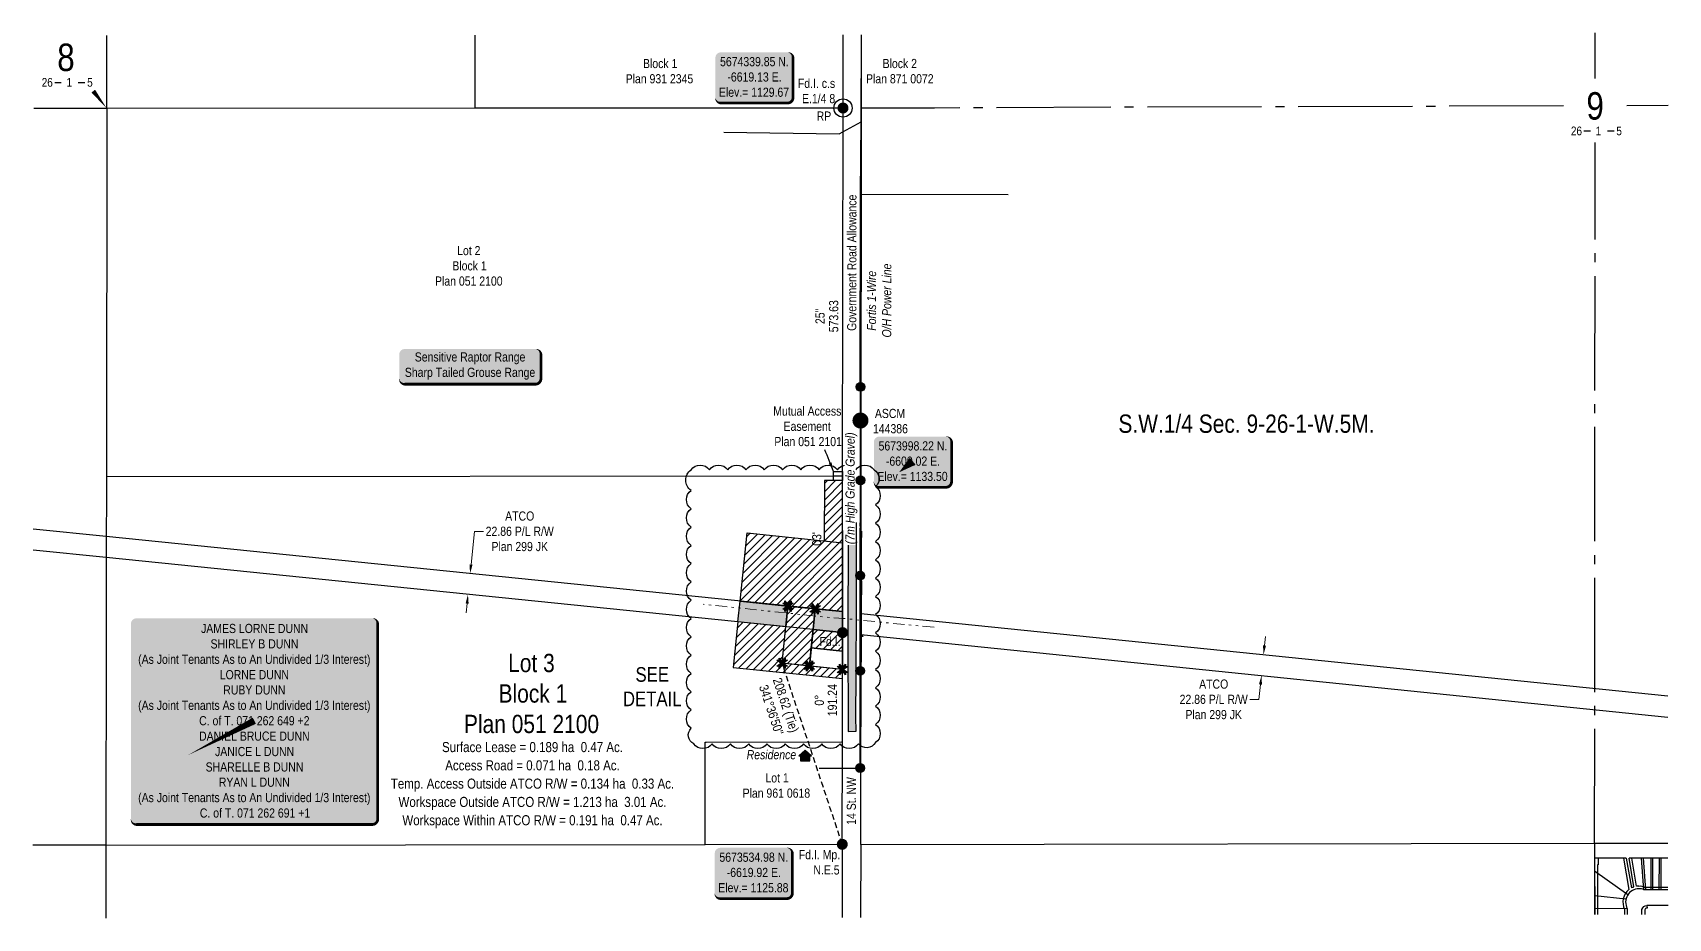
# Model space of a CAD drawing. Extents: x -11065 to -3171, y 5673278 to 5678514.
# Drawn here: x -7505 to -5717, y 5673454 to 5674422 of the extents above; entities that cross this region are included whole.
import ezdxf
from ezdxf.enums import TextEntityAlignment as Align

# ---------------------------------------------------------------- set-up
doc = ezdxf.new("R2010")
doc.units = 0
doc.header["$LTSCALE"] = 5
doc.header["$PDMODE"] = 3
doc.header["$PDSIZE"] = 5
for name, pattern in [('CENTERLINEX33', [6.5, 2.5, -1, 0.5, -1, 0.5, -1]), ('foc-QUARTERLINE', [33, 25, -3, 2, -3]), ('foc-TIELINE', [1.875, 1.25, -0.625])]:
    doc.linetypes.add(name, pattern=pattern)
doc.layers.get('Defpoints').update_dxf_attribs({"color": 9})
for name, color, linetype in [('10', 1, 'Continuous'), ('35', 37, 'Continuous'), ('9', 3, 'Continuous'), ('AS-FENCE-DASH', 48, 'foc-FENCE-DASH'), ('AS-OWNER', 7, 'Continuous'), ('AS-POWER-EXISTING-PP', 72, 'Continuous'), ('AS-POWER-OH-ATCO PIPELINES', 241, 'foc-OHPOWER'), ('AS-RESIDENCE', 14, 'Continuous'), ('AS-ROADS', 254, 'Continuous'), ('AS-WILDLIFE-BLOCK', 131, 'Continuous'), ('C-RW', 13, 'Continuous'), ('C-SYMBOL', 7, 'Continuous'), ('DETAIL-T', 7, 'Continuous'), ('EXISTING PIPE IP-T', 182, 'Continuous'), ('L-AREAREQUIRED', 7, 'Continuous'), ('L-AREAWORK', 5, 'Continuous'), ('L-BD', 7, 'Continuous'), ('L-MON', 1, 'Continuous'), ('L-QSEC', 8, 'foc-QUARTERLINE'), ('L-ROAD-T', 7, 'Continuous'), ('L-SEC', 7, 'Continuous'), ('L-SECLBL', 7, 'Continuous'), ('L-TIE', 7, 'foc-TIELINE'), ('L-TITLEDB', 4, 'Continuous'), ('L-TITLEDB-T', 4, 'Continuous'), ('P-PROPOSED', 10, 'Continuous'), ('P-PROPOSED-H', 21, 'Continuous'), ('P-TEMP WITHIN RW-H', 254, 'Continuous'), ('P-TEMP WITHIN-BLACK', 5, 'Continuous'), ('P-TEMP-ATCO PIPELINES', 104, 'Continuous'), ('P-TEMP-ATCO PIPELINES-H', 71, 'Continuous'), ('PROPOSED-SCOPE', 240, 'Continuous')]:
    doc.layers.add(name, color=color, linetype=linetype)
for name, color, linetype, lineweight in [('3D-CONTOURS', 7, 'Continuous', 0), ('AS-GENERAL', 48, 'Continuous', 18), ('C-RW-T', 13, 'Continuous', 9), ('EXISTING PIPE (EXIST OR HP)', 240, 'CENTERLINEX33', 20), ('T-TEXT', 48, 'Continuous', 18)]:
    doc.layers.add(name, color=color, linetype=linetype, lineweight=lineweight)
doc.styles.add('100L', font='ARIALN.TTF', dxfattribs={"height": 11})
doc.styles.add('175L', font='ARIALN.TTF', dxfattribs={"height": 20})
doc.styles.add('80', font='ARIALN.TTF', dxfattribs={"height": 10})
doc.styles.add('80CG', font='ARIALN.TTF', dxfattribs={"height": 10})
doc.styles.add('80L', font='ARIALN.TTF', dxfattribs={"height": 10})
doc.styles.add('foc-LtypeFont', font='ARIALN.TTF', dxfattribs={"height": 7.35})
doc.styles.add('SIMPLEX', font='ARIALN.TTF')
doc.linetypes.add('foc-FENCE-DASH', pattern='A,0.5,-0.5,1,-0.5,1,-0.5,1,-0.5,1,-0.5,["X",foc-LtypeFont,S=0.2,R=0,X=-0.625,Y=-0.75],-0.5', length=7.5)
doc.linetypes.add('foc-OHPOWER', pattern='A,10,-1,["O/P",foc-LtypeFont,S=0.2,R=0,X=-0.5,Y=-0.75],-3.25', length=14.25)
doc.dimstyles.new('Compass 5 000', dxfattribs={"dimscale": 5, "dimtxt": 9, "dimasz": 2, "dimexe": 0.2, "dimexo": 0.0625, "dimgap": 0.5, "dimtad": 0, "dimtih": 1, "dimtoh": 1, "dimzin": 0, "dimdsep": 46, "dimtxsty": '80CG', "dimcen": 0.1, "dimse1": 1, "dimse2": 1, "dimclrd": 256, "dimclrt": 256, "dimaunit": 1, "dimadec": 4, "dimazin": 0, "dimtfac": 0.06, "dimtofl": 0, "dimtmove": 0, "dimatfit": 1, "dimfxl": 0.2, "dimtolj": 1, "dimtzin": 0, "dimlwd": -1, "dimarcsym": 0})
pattern_1 = [(45, (-1.8156, 1556.6015), (-4.488896226, 4.488896226), [])]

# ---------------------------------------------------------------- blocks, each defined once
blk = doc.blocks.new('fdia')
at = {"color": 255, "const_width": 1}
blk.add_lwpolyline([(-0.5, 0, 1), (0.5, 0, 1)], format="xyb", close=True, dxfattribs=at)
blk = doc.blocks.new('Fdiaa')
blk.add_blockref('fdia', (0, 0))
blk = doc.blocks.new('fdib')
at = {"color": 1, "const_width": 1.6}
blk.add_lwpolyline([(-0.4, 0, 1), (0.4, 0, 1)], format="xyb", close=True, dxfattribs=at)
at = {"color": 1}
blk.add_circle((0, 0), 0.8, dxfattribs=at)
blk = doc.blocks.new('Fdibb')
blk.add_blockref('fdib', (0, 0))
blk = doc.blocks.new('fdicc')
for name in ['Fdibb', 'Fdiaa']:
    blk.add_blockref(name, (0, 0))
blk = doc.blocks.new('FDI')
blk.add_blockref('fdicc', (0, 0))
blk = doc.blocks.new('ascmfa')
at = {"color": 255, "linetype": 'Continuous', "const_width": 1.75}
blk.add_lwpolyline([(-0.875, 0, 1), (0.875, 0, 1)], format="xyb", close=True, dxfattribs=at)
blk = doc.blocks.new('Ascmfaa')
blk.add_blockref('ascmfa', (0, 0))
blk = doc.blocks.new('ascmfb')
at = {"color": 1, "linetype": 'Continuous'}
blk.add_circle((0, 0), 1.5, dxfattribs=at)
blk.add_solid([(0, 1.49), (-1.3, -0.76), (1.3, -0.76)], dxfattribs=at)
blk = doc.blocks.new('Ascmfbb')
at = {"linetype": 'Continuous'}
blk.add_blockref('ascmfb', (0, 0), dxfattribs=at)
blk = doc.blocks.new('ascmfcc')
at = {"linetype": 'Continuous'}
for name in ['Ascmfaa', 'Ascmfbb']:
    blk.add_blockref(name, (0, 0), dxfattribs=at)
blk = doc.blocks.new('ASCM')
at = {"linetype": 'Continuous'}
blk.add_blockref('ascmfcc', (0, 0), dxfattribs=at)
blk = doc.blocks.new('POWERPOLE')
h = blk.add_hatch(color=255)
edge = h.paths.add_edge_path()
edge.add_arc((0, 0), 0.96, 0, 360)
at = {"linetype": 'Continuous'}
for p, q in [((0.68, -0.68), (-0.68, 0.68)), ((-0.68, -0.68), (0.68, 0.68))]:
    blk.add_line(p, q, dxfattribs=at)
blk.add_circle((0, 0), 0.96, dxfattribs=at)
blk = doc.blocks.new('*D423')
at = {"layer": 'C-RW-T', "transparency": 16777216}
for p, q in [((-7025.8, 5673840.8), (-7022.1, 5673877.1)), ((-7022.1, 5673877.1), (-7012.1, 5673877.1)), ((-7030.2, 5673798.1), (-7031.2, 5673788.2))]:
    blk.add_line(p, q, dxfattribs=at)
for points in [[(-7027.5, 5673840.9), (-7024.2, 5673840.6), (-7026.9, 5673830.8)], [(-7031.8, 5673798.3), (-7028.5, 5673798), (-7029.2, 5673808.1)]]:
    blk.add_solid(points, dxfattribs=at)
at = {"layer": 'Defpoints', "color": 0, "transparency": 16777216}
for p in [(-7102.7, 5673838.6), (-7105, 5673815.8), (-7029.2, 5673808.1)]:
    blk.add_point(p, dxfattribs=at)
at = {"layer": 'C-RW-T', "transparency": 16777216, "insert": (-6972.6, 5673877.1), "char_height": 10, "attachment_point": 5, "style": '80CG'}
blk.add_mtext('\\A1;ATCO\\P22.86 P/L R/W\\PPlan 299 JK', dxfattribs=at)
blk = doc.blocks.new('L-SECLBL')
at = {"layer": '9', "color": 7}
for p, q in [((-5.1, -27.8), (-12.3, -27.8)), ((20.7, -27.8), (13.5, -27.8))]:
    blk.add_line(p, q, dxfattribs=at)
at = {"layer": '10', "color": 2, "style": 'SIMPLEX'}
blk.add_attdef('SEC', text='', height=30, dxfattribs=at).set_placement((0, 0), align=Align.MIDDLE)
at = {"layer": '10', "color": 5, "style": '80L'}
blk.add_attdef('TWP', text='', height=9.5, dxfattribs=at).set_placement((-14.4, -27.4), align=Align.MIDDLE_RIGHT)
blk.add_attdef('RGE', text='', height=9.5, dxfattribs=at).set_placement((3.6, -27.4), align=Align.MIDDLE_CENTER)
blk.add_attdef('MER', text='', height=9.5, dxfattribs=at).set_placement((23.2, -27.4), align=Align.MIDDLE_LEFT)
blk = doc.blocks.new('*D424')
at = {"layer": 'C-RW-T', "transparency": 16777216}
for p, q in [((-6158.3, 5673752.2), (-6157.3, 5673762.2)), ((-6162.6, 5673709.6), (-6164.3, 5673693.4)), ((-6164.3, 5673693.4), (-6174.3, 5673693.4))]:
    blk.add_line(p, q, dxfattribs=at)
for points in [[(-6159.9, 5673752.4), (-6156.6, 5673752.1), (-6159.3, 5673742.3)], [(-6164.3, 5673709.8), (-6161, 5673709.4), (-6161.6, 5673719.6)]]:
    blk.add_solid(points, dxfattribs=at)
at = {"layer": 'Defpoints', "color": 0, "transparency": 16777216}
for p in [(-6084.9, 5673734.7), (-6161.6, 5673719.6), (-6087.2, 5673712)]:
    blk.add_point(p, dxfattribs=at)
at = {"layer": 'C-RW-T', "transparency": 16777216, "insert": (-6213.8, 5673693.4), "char_height": 10, "attachment_point": 5, "style": '80CG'}
blk.add_mtext('\\A1;ATCO\\P22.86 P/L R/W\\PPlan 299 JK', dxfattribs=at)
blk = doc.blocks.new('res_occ')
for points in [[(0.1, 0.89), (-1.26, -0.37), (1.46, -0.37)], [(-0.9, -1.43), (1.1, -1.43), (1.1, -0.37), (-0.9, -0.37)]]:
    blk.add_hatch(color=14).paths.add_polyline_path(points)
at = {"color": 14}
for points in [[(0.1, 0.89), (-1.26, -0.37), (1.46, -0.37)], [(-0.9, -1.43), (1.1, -1.43), (1.1, -0.37), (-0.9, -0.37)]]:
    blk.add_lwpolyline(points, close=True, dxfattribs=at)
blk = doc.blocks.new('*U437')
h = blk.add_hatch(color=254)
edge = h.paths.add_edge_path()
edge.add_line((-36.5, -28.5), (36.5, -28.5))
edge.add_arc((36.5, -22.5), 6, 270, 360)
edge.add_line((42.5, -22.5), (42.5, 21))
edge.add_arc((36.5, 21), 6, 0, 90)
edge.add_line((36.5, 27), (-36.5, 27))
edge.add_arc((-36.5, 21), 6, 90, 180)
edge.add_line((-42.5, 21), (-42.5, -22.5))
edge.add_arc((-36.5, -22.5), 6, 180, 270)
at = {"color": 1, "flags": 128}
blk.add_lwpolyline([(-36.5, -28.5, 3, 3, 0), (36.5, -28.5, 3, 3, 0.414214), (42.5, -22.5, 3, 3, 0), (42.5, 21, 3, 0, 0.414214), (36.5, 27, 0, 0, 0), (-36.5, 27, 0, 0, 0.414214), (-42.5, 21, 0, 0, 0), (-42.5, -22.5, 0, 3, 0.414214)], format="xyseb", close=True, dxfattribs=at)
blk.add_lwpolyline([(-23.2, -20.6, 0, 10, 0), (0, 0, 5, 5, 0)], format="xyseb", dxfattribs=at)
at = {"color": 1, "style": '80'}
blk.add_attdef('ENTER_TEXT_001', (-36, -5), '', height=10, dxfattribs=at)
blk = doc.blocks.new('*U438')
at = {"layer": '35', "color": 3}
blk.add_circle((0, 0), 10, dxfattribs=at)
at = {"layer": '35', "color": 3, "style": '80'}
blk.add_attdef('RP_001', (-28.8, -13.8), '', height=10, dxfattribs=at)
blk = doc.blocks.new('*U456')
h = blk.add_hatch(color=255)
edge = h.paths.add_edge_path()
edge.add_line((-71.5, -20), (71.5, -20))
edge.add_arc((71.5, -14), 6, 270, 360)
edge.add_line((77.5, -14), (77.5, 12.5))
edge.add_arc((71.5, 12.5), 6, 0, 90)
edge.add_line((71.5, 18.5), (-71.5, 18.5))
edge.add_arc((-71.5, 12.5), 6, 90, 180)
edge.add_line((-77.5, 12.5), (-77.5, -14))
edge.add_arc((-71.5, -14), 6, 180, 270)
at = {"color": 131, "flags": 128}
blk.add_lwpolyline([(-71.5, -20, 3, 3, 0), (71.5, -20, 3, 3, 0.414214), (77.5, -14, 3, 3, 0), (77.5, 12.5, 3, 0, 0.414214), (71.5, 18.5, 0, 0, 0), (-71.5, 18.5, 0, 0, 0.414214), (-77.5, 12.5, 0, 0, 0), (-77.5, -14, 0, 3, 0.414214)], format="xyseb", close=True, dxfattribs=at)
at = {"color": 131, "style": '80'}
blk.add_attdef('ENTER_TEXT_001', (-36, -5), '', height=10, dxfattribs=at)
blk = doc.blocks.new('*U459')
h = blk.add_hatch(color=59)
edge = h.paths.add_edge_path()
edge.add_line((-129, -113.5), (129, -113.5))
edge.add_arc((129, -107.5), 6, 270, 360)
edge.add_line((135, -107.5), (135, 106))
edge.add_arc((129, 106), 6, 0, 90)
edge.add_line((129, 112), (-129, 112))
edge.add_arc((-129, 106), 6, 90, 180)
edge.add_line((-135, 106), (-135, -107.5))
edge.add_arc((-129, -107.5), 6, 180, 270)
at = {"color": 1, "flags": 128}
blk.add_lwpolyline([(-129, -113.5, 3, 3, 0), (129, -113.5, 3, 3, 0.414214), (135, -107.5, 3, 3, 0), (135, 106, 3, 0, 0.414214), (129, 112, 0, 0, 0), (-129, 112, 0, 0, 0.414214), (-135, 106, 0, 0, 0), (-135, -107.5, 0, 3, 0.414214)], format="xyseb", close=True, dxfattribs=at)
blk.add_lwpolyline([(-72.5, -37.6, 0, 7.5, 0), (0, 0, 0, 0, 0)], format="xyseb", dxfattribs=at)
at = {"color": 1, "style": '80'}
blk.add_attdef('ENTER_TEXT_001', (-36, -5), '', height=10, dxfattribs=at)
blk = doc.blocks.new('*U460')
h = blk.add_hatch(color=254)
edge = h.paths.add_edge_path()
edge.add_line((-36.5, -28.5), (36.5, -28.5))
edge.add_arc((36.5, -22.5), 6, 270, 360)
edge.add_line((42.5, -22.5), (42.5, 21))
edge.add_arc((36.5, 21), 6, 0, 90)
edge.add_line((36.5, 27), (-36.5, 27))
edge.add_arc((-36.5, 21), 6, 90, 180)
edge.add_line((-42.5, 21), (-42.5, -22.5))
edge.add_arc((-36.5, -22.5), 6, 180, 270)
at = {"color": 1, "flags": 128}
blk.add_lwpolyline([(-36.5, -28.5, 3, 3, 0), (36.5, -28.5, 3, 3, 0.414214), (42.5, -22.5, 3, 3, 0), (42.5, 21, 3, 0, 0.414214), (36.5, 27, 0, 0, 0), (-36.5, 27, 0, 0, 0.414214), (-42.5, 21, 0, 0, 0), (-42.5, -22.5, 0, 3, 0.414214)], format="xyseb", close=True, dxfattribs=at)
blk.add_lwpolyline([(-14.8, -12.1, 0, 10, 0), (0, 0, 5, 5, 0)], format="xyseb", dxfattribs=at)
at = {"color": 1, "style": '80'}
blk.add_attdef('ENTER_TEXT_001', (-36, -5), '', height=10, dxfattribs=at)
blk = doc.blocks.new('TEMP')
h = blk.add_hatch(color=255)
h.dxf.hatch_style = 1
h.paths.add_polyline_path([(0, 0.25), (-0.67, 1.15), (-0.67, 0.67), (-1.15, 0.67), (-0.25, 0), (-1.15, -0.67), (-0.67, -0.67), (-0.67, -1.15), (0, -0.25), (0.67, -1.15), (0.67, -0.67), (1.15, -0.67), (0.25, 0), (1.15, 0.67), (0.67, 0.67), (0.67, 1.15)])
h.paths.add_polyline_path([(0.57, 0.85), (0.57, 0.57), (0.85, 0.57), (0.08, 0), (0.85, -0.57), (0.57, -0.57), (0.57, -0.85), (0, -0.08), (-0.57, -0.85), (-0.57, -0.57), (-0.85, -0.57), (-0.08, 0), (-0.85, 0.57), (-0.57, 0.57), (-0.57, 0.85), (0, 0.08)], flags=16)
h = blk.add_hatch(color=1)
h.dxf.hatch_style = 1
h.paths.add_polyline_path([(0, 0.08), (-0.57, 0.85), (-0.57, 0.57), (-0.85, 0.57), (-0.08, 0), (-0.85, -0.57), (-0.57, -0.57), (-0.57, -0.85), (0, -0.08), (0.57, -0.85), (0.57, -0.57), (0.85, -0.57), (0.08, 0), (0.85, 0.57), (0.57, 0.57), (0.57, 0.85)])
at = {"color": 1}
for p, q in [((-0.08, 0), (0.08, 0)), ((0, 0.08), (0, -0.08))]:
    blk.add_line(p, q, dxfattribs=at)
at = {"color": 255, "flags": 128}
blk.add_lwpolyline([(-0.25, 0), (-1.15, 0.67), (-0.67, 0.67), (-0.67, 1.15), (0, 0.25), (0.67, 1.15), (0.67, 0.67), (1.15, 0.67), (0.25, 0), (1.15, -0.67), (0.67, -0.67), (0.67, -1.15), (0, -0.25), (-0.67, -1.15), (-0.67, -0.67), (-1.15, -0.67)], close=True, dxfattribs=at)
at = {"color": 1, "flags": 128}
blk.add_lwpolyline([(-0.08, 0), (-0.85, 0.57), (-0.57, 0.57), (-0.57, 0.85), (0, 0.08), (0.57, 0.85), (0.57, 0.57), (0.85, 0.57), (0.08, 0), (0.85, -0.57), (0.57, -0.57), (0.57, -0.85), (0, -0.08), (-0.57, -0.85), (-0.57, -0.57), (-0.85, -0.57)], close=True, dxfattribs=at)

msp = doc.modelspace()

# ---------------------------------------------------------------- hatches: boundary and pattern name
at = {"layer": 'AS-ROADS'}
h = msp.add_hatch(color=256, dxfattribs=at)
h.dxf.hatch_style = 1
h.paths.add_polyline_path([(-6612.916, 5673885.479), (-6613.392, 5673870.46), (-6613.516, 5673855.457), (-6613.437, 5673840.423), (-6613.499, 5673825.263), (-6613.664, 5673810.172), (-6613.694, 5673794.841), (-6613.726, 5673779.714), (-6613.707, 5673764.526), (-6613.677, 5673749.525), (-6613.691, 5673734.27), (-6613.749, 5673719.13), (-6613.615, 5673703.949), (-6613.385, 5673688.78), (-6613.553, 5673673.611), (-6613.583, 5673658.358), (-6604.687, 5673658.553), (-6605.011, 5673673.89), (-6605.025, 5673689.222), (-6604.714, 5673704.338), (-6604.616, 5673719.338), (-6604.64, 5673734.401), (-6604.6, 5673749.483), (-6604.443, 5673764.575), (-6604.314, 5673779.751), (-6604.333, 5673794.898), (-6604.325, 5673810.145), (-6604.317, 5673825.498), (-6604.393, 5673840.554), (-6604.378, 5673855.875), (-6604.359, 5673871.096), (-6604.224, 5673886.325)])
at = {"layer": 'P-PROPOSED-H', "true_color": 0xff4f14}
h = msp.add_hatch(dxfattribs=at)
h.set_pattern_fill('ANSI31', color=20, scale=1.999451)
h.set_pattern_definition([(45, (-6.7885, 1557.1084), (-4.488896226, 4.488896226), [])])
h.paths.add_polyline_path([(-6655.872, 5673729.848), (-6685.709, 5673732.889), (-6679.336, 5673795.408), (-6649.499, 5673792.367)])
at = {"layer": 'P-TEMP WITHIN RW-H'}
h = msp.add_hatch(color=256, dxfattribs=at)
h.dxf.hatch_style = 1
h.paths.add_polyline_path([(-6681.654, 5673772.672), (-6734.013, 5673778.009), (-6731.696, 5673800.745), (-6679.336, 5673795.408)])
h = msp.add_hatch(color=256, dxfattribs=at)
h.dxf.hatch_style = 1
h.paths.add_polyline_path([(-6649.499, 5673792.367), (-6619.662, 5673789.325), (-6619.597, 5673766.378), (-6651.816, 5673769.638)])
at = {"layer": 'P-TEMP-ATCO PIPELINES-H'}
h = msp.add_hatch(dxfattribs=at)
h.set_pattern_fill('ANSI31', color=256, scale=1.999451)
h.set_pattern_definition(pattern_1)
h.paths.add_polyline_path([(-6619.588, 5673864.686), (-6619.522, 5673932.52), (-6639.516, 5673932.502), (-6639.581, 5673866.724)])
h = msp.add_hatch(dxfattribs=at)
h.set_pattern_fill('ANSI31', color=256, scale=1.999451)
h.set_pattern_definition(pattern_1)
h.paths.add_polyline_path([(-6619.65, 5673801.392), (-6619.662, 5673789.325), (-6664.418, 5673793.887), (-6731.696, 5673800.745), (-6724.092, 5673875.338), (-6619.588, 5673864.686)])
h = msp.add_hatch(dxfattribs=at)
h.set_pattern_fill('ANSI31', color=256, scale=1.999451)
h.set_pattern_definition(pattern_1)
h.paths.add_polyline_path([(-6681.654, 5673772.672), (-6734.013, 5673778.009), (-6739.082, 5673728.281), (-6619.733, 5673716.115), (-6619.724, 5673726.163), (-6660.844, 5673730.355), (-6685.709, 5673732.889)])
h = msp.add_hatch(dxfattribs=at)
h.set_pattern_fill('ANSI31', color=256, scale=1.999451)
h.set_pattern_definition([(45, (-1.8156, 1556.6015), (-4.488896226, 4.488896226), [])])
h.paths.add_polyline_path([(-6653.844, 5673749.739), (-6651.816, 5673769.631), (-6619.597, 5673766.378), (-6619.704, 5673746.259)])

# ---------------------------------------------------------------- linework, layer by layer
at = {"layer": '3D-CONTOURS', "flags": 128}
msp.add_lwpolyline([(-6600.807, 5673886.524), (-6600.807, 5673886.524), (-6600.792, 5673886.305), (-6600.763, 5673885.867), (-6600.719, 5673885.21), (-6600.66, 5673884.334), (-6600.587, 5673883.239), (-6600.499, 5673881.924), (-6600.396, 5673880.391), (-6600.278, 5673878.639), (-6600.175, 5673877.106), (-6600.087, 5673875.792), (-6600.014, 5673874.697), (-6599.955, 5673873.821), (-6599.911, 5673873.164), (-6599.881, 5673872.726), (-6599.867, 5673872.507), (-6599.867, 5673872.507)], dxfattribs=at)
at = {"layer": '3D-CONTOURS', "color": 6, "true_color": 0xff00ff, "flags": 128}
msp.add_lwpolyline([(-6600.137, 5673886.601), (-6600.137, 5673886.601), (-6600.132, 5673886.527), (-6600.122, 5673886.38), (-6600.107, 5673886.16), (-6600.088, 5673885.866), (-6600.063, 5673885.498), (-6600.033, 5673885.057), (-6599.999, 5673884.542), (-6599.959, 5673883.954), (-6599.925, 5673883.44), (-6599.895, 5673882.999), (-6599.871, 5673882.631), (-6599.851, 5673882.337), (-6599.836, 5673882.116), (-6599.826, 5673881.969), (-6599.821, 5673881.896), (-6599.821, 5673881.896)], dxfattribs=at)
at = {"layer": 'AS-FENCE-DASH', "flags": 128}
for points in [[(-6619.696, 5673662.905), (-6619.739, 5673678.163), (-6619.685, 5673694.211), (-6619.672, 5673709.408), (-6619.563, 5673724.466), (-6619.499, 5673739.46), (-6619.562, 5673754.77), (-6619.428, 5673771.336), (-6619.2, 5673878.123)], [(-6599.05, 5673877.389), (-6599.119, 5673862.727), (-6599.144, 5673847.22), (-6599.107, 5673831.104), (-6599.021, 5673815.491), (-6599.111, 5673799.578), (-6599.218, 5673784.384), (-6599.232, 5673772.381), (-6599.21, 5673756.99), (-6599.312, 5673741.278), (-6599.493, 5673726.011), (-6599.555, 5673710.629), (-6599.581, 5673695.509), (-6599.654, 5673679.2), (-6599.716, 5673663.474)]]:
    msp.add_lwpolyline(points, dxfattribs=at)
at = {"layer": 'AS-GENERAL', "const_width": 0.1, "flags": 128}
msp.add_lwpolyline([(-6598.918, 5673763.975), (-6597.236, 5673763.966), (-6597.164, 5673761.644), (-6598.853, 5673761.625)], close=True, dxfattribs=at)
at = {"layer": 'AS-POWER-OH-ATCO PIPELINES', "flags": 128}
for points in [[(-6600.217, 5674034.994), (-6599.989, 5674245.617), (-6599.145, 5674324.589), (-6599.051, 5674419.776)], [(-6749.548, 5674313.445), (-6623.479, 5674311.729), (-6599.145, 5674324.589)], [(-6599.989, 5674245.617), (-6438.368, 5674245.455)], [(-6645.302, 5673618.35), (-6600.447, 5673618.361), (-6600.389, 5673724.637), (-6600.259, 5673828.703), (-6599.97, 5673932.867), (-6599.967, 5674034.994)]]:
    msp.add_lwpolyline(points, dxfattribs=at)
at = {"layer": 'AS-ROADS', "flags": 128}
msp.add_lwpolyline([(-6612.916, 5673885.479), (-6613.392, 5673870.46), (-6613.516, 5673855.457), (-6613.437, 5673840.423), (-6613.499, 5673825.263), (-6613.664, 5673810.172), (-6613.694, 5673794.841), (-6613.726, 5673779.714), (-6613.707, 5673764.526), (-6613.677, 5673749.525), (-6613.691, 5673734.27), (-6613.749, 5673719.13), (-6613.615, 5673703.949), (-6613.385, 5673688.78), (-6613.553, 5673673.611), (-6613.583, 5673658.358), (-6604.687, 5673658.553), (-6605.011, 5673673.89), (-6605.025, 5673689.222), (-6604.714, 5673704.338), (-6604.616, 5673719.338), (-6604.64, 5673734.401), (-6604.6, 5673749.483), (-6604.443, 5673764.575), (-6604.314, 5673779.751), (-6604.333, 5673794.898), (-6604.325, 5673810.145), (-6604.317, 5673825.498), (-6604.393, 5673840.554), (-6604.378, 5673855.875), (-6604.359, 5673871.096), (-6604.224, 5673886.325)], close=True, dxfattribs=at)
at = {"layer": 'C-RW', "flags": 128}
for points in [[(-6629.518, 5673942.508), (-6619.512, 5673942.517), (-6619.522, 5673932.52), (-6629.51, 5673932.511), (-6629.518, 5673942.508)], [(-7424.691, 5673871.383), (-7504.659, 5673879.534)], [(-6619.662, 5673789.325), (-7424.691, 5673871.383)], [(-7424.722, 5673848.414), (-7504.689, 5673856.565)], [(-6619.684, 5673766.355), (-7424.722, 5673848.414)], [(-6599.549, 5673787.275), (-5717.196, 5673697.336)], [(-6599.572, 5673764.331), (-5717.212, 5673674.114)]]:
    msp.add_lwpolyline(points, dxfattribs=at)
at = {"layer": 'EXISTING PIPE (EXIST OR HP)', "flags": 128}
msp.add_lwpolyline([(-6519.586, 5673772.307), (-6600.718, 5673779.908), (-6607.852, 5673780.915), (-6618.445, 5673781.887), (-6623.837, 5673782.216), (-6632.167, 5673782.922), (-6641.093, 5673783.729), (-6648.75, 5673784.457), (-6658.806, 5673785.54), (-6668.72, 5673786.614), (-6678.91, 5673787.645), (-6689.637, 5673788.76), (-6699.985, 5673789.855), (-6710.147, 5673790.959), (-6720.498, 5673792.032), (-6731.122, 5673793.108), (-6741.387, 5673794.203), (-6751.311, 5673795.301), (-6761.649, 5673796.338), (-6771.933, 5673797.352)], dxfattribs=at)
at = {"layer": 'EXISTING PIPE IP-T', "flags": 128}
msp.add_lwpolyline([(-6598.58, 5673763.56), (-6597.657, 5673763.606), (-6597.615, 5673762.112), (-6598.516, 5673762.044)], close=True, dxfattribs=at)
at = {"layer": 'L-QSEC', "flags": 128}
for points in [[(-7424.07, 5674339.319), (-7423.964, 5674419.297)], [(-5796.7, 5674372.184), (-5796.665, 5674422.171)], [(-7424.07, 5674339.319), (-7504.048, 5674339.266)], [(-5831.368, 5674342.089), (-6599.008, 5674339.798)], [(-5716.743, 5674342.431), (-5762.105, 5674342.296)], [(-5797.287, 5673536.208), (-5796.749, 5674302.203)], [(-7425.139, 5673534.1), (-7425.246, 5673454.122)], [(-5797.287, 5673536.208), (-5797.342, 5673458.19)]]:
    msp.add_lwpolyline(points, dxfattribs=at)
at = {"layer": 'L-SEC', "flags": 128}
for points in [[(-6599.402, 5673937.499), (-6599.008, 5674339.798)], [(-6599.57, 5673766.336), (-6599.402, 5673937.499)], [(-6599.687, 5673646.909), (-6599.57, 5673766.336)], [(-6599.796, 5673534.939), (-6599.687, 5673646.909)], [(-7425.139, 5673534.1), (-7505.118, 5673534.015)], [(-6619.911, 5673534.959), (-6619.989, 5673454.941)], [(-6599.796, 5673534.939), (-6599.875, 5673454.961)], [(-6599.796, 5673534.939), (-5797.287, 5673536.208)], [(-5797.287, 5673536.208), (-5717.309, 5673536.334)]]:
    msp.add_lwpolyline(points, dxfattribs=at)
at = {"layer": 'L-SECLBL', "flags": 128}
msp.add_lwpolyline([(-7424.07, 5674339.319, 0, 4.999, 0), (-7438.919, 5674358.318, 0, 0, 0)], format="xyseb", dxfattribs=at)
at = {"layer": 'L-TITLEDB', "flags": 128}
for points in [[(-7021.461, 5674339.586), (-7021.507, 5674419.531)], [(-6619.123, 5674339.818), (-6619.045, 5674419.765)], [(-6599.008, 5674339.798), (-6598.93, 5674419.776)], [(-7424.07, 5674339.319), (-7424.605, 5673936.84)], [(-7021.461, 5674339.586), (-7424.07, 5674339.319)], [(-6619.131, 5674339.854), (-7021.461, 5674339.586)], [(-6619.517, 5673937.518), (-6619.123, 5674339.818)], [(-6599.054, 5674339.865), (-6519.03, 5674339.921)], [(-7424.605, 5673936.84), (-7424.722, 5673848.414)], [(-6629.514, 5673937.51), (-7424.605, 5673936.805)], [(-6619.517, 5673937.518), (-6629.514, 5673937.51)], [(-6619.684, 5673766.355), (-6619.517, 5673937.518)], [(-7424.722, 5673848.414), (-7424.835, 5673762.927)], [(-7424.835, 5673762.927), (-7425.139, 5673534.1)], [(-6619.801, 5673646.928), (-6619.684, 5673766.355)], [(-6769.87, 5673534.799), (-6769.76, 5673646.768)], [(-6769.76, 5673646.768), (-6768.76, 5673646.769)], [(-6768.76, 5673646.769), (-6620.801, 5673646.927)], [(-6620.801, 5673646.927), (-6619.801, 5673646.928)], [(-6619.911, 5673534.959), (-6619.801, 5673646.928)], [(-7425.139, 5673534.1), (-6769.87, 5673534.799)], [(-6769.87, 5673534.799), (-6619.911, 5673534.959)], [(-5762.633, 5673519.801), (-5797.299, 5673519.826), (-5797.149, 5673458.189)], [(-5793.282, 5673512.623), (-5794.282, 5673512.624)], [(-5794.282, 5673512.624), (-5794.149, 5673458.196)], [(-5793.3, 5673519.823), (-5793.282, 5673512.623)], [(-5717.321, 5673519.769), (-5759.521, 5673519.799)], [(-5743.346, 5673485.238), (-5745.89, 5673519.789)], [(-5741.351, 5673485.385), (-5743.896, 5673519.936)], [(-5735.526, 5673485.232), (-5735.502, 5673519.782)], [(-5733.527, 5673485.231), (-5733.503, 5673519.781)], [(-5726.553, 5673485.226), (-5726.529, 5673519.776)], [(-5724.554, 5673485.224), (-5724.529, 5673519.774)], [(-5760.891, 5673479.904), (-5797.264, 5673505.698)], [(-5763.034, 5673474.842), (-5797.198, 5673478.528)], [(-5761.548, 5673464.71), (-5797.164, 5673464.623)], [(-5716.871, 5673468.077), (-5740.11, 5673468.171)]]:
    msp.add_lwpolyline(points, dxfattribs=at)
for points in [[(-5765.675, 5673519.803), (-5759.882, 5673485.426, 0.34894312), (-5764.546, 5673463.974), (-5764.532, 5673458.268)], [(-5762.633, 5673519.801), (-5757.15, 5673487.263, -0.04486833), (-5754.251, 5673488.519), (-5759.521, 5673519.799)], [(-5748.847, 5673489.409, 0.03527996), (-5751.327, 5673489.215), (-5756.48, 5673519.797)], [(-5717.345, 5673485.219), (-5743.346, 5673485.238, 0.14441553), (-5748.825, 5673486.41, 0.5679585), (-5761.548, 5673464.71), (-5761.532, 5673458.276)], [(-5749.053, 5673489.401, -0.12846546), (-5742.636, 5673488.236), (-5717.343, 5673488.219)], [(-5745.504, 5673458.315), (-5745.517, 5673463.891, -0.32983138), (-5740.11, 5673468.171), (-5740.013, 5673465.173, 0.29732756), (-5742.517, 5673463.422), (-5742.504, 5673458.322)]]:
    msp.add_lwpolyline(points, format="xyb", dxfattribs=at)
at = {"layer": 'P-PROPOSED', "flags": 128}
for points in [[(-6655.872, 5673729.848), (-6685.709, 5673732.889), (-6679.336, 5673795.408), (-6649.499, 5673792.367)], [(-6653.844, 5673749.739), (-6619.704, 5673746.259), (-6619.724, 5673726.163), (-6655.872, 5673729.848)]]:
    msp.add_lwpolyline(points, close=True, dxfattribs=at)
at = {"layer": 'P-TEMP WITHIN-BLACK'}
for points in [[(-6681.654, 5673772.672), (-6734.013, 5673778.009), (-6731.696, 5673800.745), (-6679.336, 5673795.408)], [(-6649.499, 5673792.367), (-6619.662, 5673789.325), (-6619.597, 5673766.378), (-6651.816, 5673769.638)]]:
    msp.add_lwpolyline(points, close=True, dxfattribs=at)
at = {"layer": 'P-TEMP-ATCO PIPELINES'}
msp.add_lwpolyline([(-6619.588, 5673864.686), (-6619.522, 5673932.52), (-6639.516, 5673932.502), (-6639.581, 5673866.724)], close=True, dxfattribs=at)
at = {"layer": 'P-TEMP-ATCO PIPELINES', "flags": 128}
for points in [[(-6619.65, 5673801.392), (-6619.662, 5673789.325), (-6664.418, 5673793.887), (-6731.696, 5673800.745), (-6724.092, 5673875.338), (-6619.588, 5673864.686)], [(-6681.654, 5673772.672), (-6734.013, 5673778.009), (-6739.082, 5673728.281), (-6619.733, 5673716.115), (-6619.724, 5673726.163), (-6660.844, 5673730.355), (-6660.844, 5673730.355), (-6685.709, 5673732.889)], [(-6653.844, 5673749.739), (-6651.816, 5673769.631), (-6619.597, 5673766.378), (-6619.704, 5673746.259)]]:
    msp.add_lwpolyline(points, close=True, dxfattribs=at)
at = {"layer": 'PROPOSED-SCOPE', "flags": 128}
msp.add_lwpolyline([(-6785.178, 5673944.359, -0.52056705), (-6765.184, 5673944.359, -0.52056705), (-6745.189, 5673944.359, -0.52056705), (-6725.195, 5673944.359, -0.52056705), (-6705.2, 5673944.359, -0.52056705), (-6685.206, 5673944.359, -0.52056705), (-6665.211, 5673944.359, -0.52056705), (-6645.217, 5673944.359, -0.52056705), (-6625.222, 5673944.359, -0.52056705), (-6605.228, 5673944.359, -0.52056705), (-6585.233, 5673944.359, -0.52056705), (-6583.575, 5673926.023, -0.52056705), (-6583.575, 5673906.029, -0.52056705), (-6583.575, 5673886.034, -0.52056705), (-6583.575, 5673866.04, -0.52056705), (-6583.575, 5673846.045, -0.52056705), (-6583.575, 5673826.051, -0.52056705), (-6583.575, 5673806.056, -0.52056705), (-6583.575, 5673786.061, -0.52056705), (-6583.575, 5673766.067, -0.52056705), (-6583.575, 5673746.072, -0.52056705), (-6583.575, 5673726.078, -0.52056705), (-6583.575, 5673706.083, -0.52056705), (-6583.575, 5673686.089, -0.52056705), (-6583.575, 5673666.094, -0.52056705), (-6583.575, 5673646.1, -0.52056705), (-6602.279, 5673644.809, -0.52056705), (-6622.273, 5673644.809, -0.52056705), (-6642.268, 5673644.809, -0.52056705), (-6662.262, 5673644.809, -0.52056705), (-6682.257, 5673644.809, -0.52056705), (-6702.251, 5673644.809, -0.52056705), (-6722.246, 5673644.809, -0.52056705), (-6742.24, 5673644.809, -0.52056705), (-6762.235, 5673644.809, -0.52056705), (-6782.229, 5673644.809, -0.52056705), (-6785.178, 5673661.855, -0.52056705), (-6785.178, 5673681.849, -0.52056705), (-6785.178, 5673701.844, -0.52056705), (-6785.178, 5673721.838, -0.52056705), (-6785.178, 5673741.833, -0.52056705), (-6785.178, 5673761.828, -0.52056705), (-6785.178, 5673781.822, -0.52056705), (-6785.178, 5673801.817, -0.52056705), (-6785.178, 5673821.811, -0.52056705), (-6785.178, 5673841.806, -0.52056705), (-6785.178, 5673861.8, -0.52056705), (-6785.178, 5673881.795, -0.52056705), (-6785.178, 5673901.789, -0.52056705), (-6785.178, 5673921.784, -0.52056705)], format="xyb", close=True, dxfattribs=at)

# ---------------------------------------------------------------- block references
at = {"xscale": 0.9997256572, "yscale": 0.9997256572, "zscale": 0.9997256572}
msp.add_blockref('*U438', (-6619.131, 5674339.854), dxfattribs=at).add_auto_attribs({'RP_001': 'RP'})
at = {"layer": 'AS-OWNER'}
ref = msp.add_blockref('*U459', (-7262.819, 5673670.082), dxfattribs=dict(at, xscale=0.9997256572, yscale=0.9997256572, zscale=0.9997256572))
ref.add_attrib('ENTER_TEXT_001', 'JAMES LORNE DUNN', (-7321.026, 5673765.929), dxfattribs={"layer": '0', "color": 1, "height": 9.99726, "style": '80'})
ref.add_attrib('ENTER_TEXT_002', 'SHIRLEY B DUNN', (-7310.633, 5673749.089), dxfattribs={"layer": '0', "color": 1, "height": 9.99726, "style": '80'})
ref.add_attrib('ENTER_TEXT_003', '(As Joint Tenants As to An Undivided 1/3 Interest)', (-7389.83, 5673732.257), dxfattribs={"layer": '0', "color": 1, "height": 9.99726, "style": '80'})
ref.add_attrib('ENTER_TEXT_004', 'LORNE DUNN', (-7300.598, 5673715.417), dxfattribs={"layer": '0', "color": 1, "height": 9.9973, "style": '80'})
ref.add_attrib('ENTER_TEXT_005', 'RUBY DUNN', (-7296.807, 5673698.755), dxfattribs={"layer": '0', "color": 1, "height": 9.9973, "style": '80'})
ref.add_attrib('ENTER_TEXT_006', '(As Joint Tenants As to An Undivided 1/3 Interest)', (-7389.83, 5673681.923), dxfattribs={"layer": '0', "color": 1, "height": 9.99726, "style": '80'})
ref.add_attrib('ENTER_TEXT_007', 'C. of T. 071 262 649 +2', (-7323.126, 5673665.083), dxfattribs={"layer": '0', "color": 1, "height": 9.99726, "style": '80'})
ref.add_attrib('ENTER_TEXT_008', 'DANIEL BRUCE DUNN', (-7323.201, 5673648.244), dxfattribs={"layer": '0', "color": 1, "height": 9.99726, "style": '80'})
ref.add_attrib('ENTER_TEXT_009', 'JANICE L DUNN', (-7305.754, 5673631.405), dxfattribs={"layer": '0', "color": 1, "height": 9.99726, "style": '80'})
ref.add_attrib('ENTER_TEXT_010', 'SHARELLE B DUNN', (-7316.044, 5673614.565), dxfattribs={"layer": '0', "color": 1, "height": 9.99726, "style": '80'})
ref.add_attrib('ENTER_TEXT_011', 'RYAN L DUNN', (-7301.584, 5673597.903), dxfattribs={"layer": '0', "color": 1, "height": 9.99726, "style": '80'})
ref.add_attrib('ENTER_TEXT_012', '(As Joint Tenants As to An Undivided 1/3 Interest)', (-7389.83, 5673581.071), dxfattribs={"layer": '0', "color": 1, "height": 9.99726, "style": '80'})
ref.add_attrib('ENTER_TEXT_013', 'C. of T. 071 262 691 +1', (-7322.369, 5673564.231), dxfattribs={"layer": '0', "color": 1, "height": 9.99726, "style": '80'})
at = {"layer": 'AS-POWER-EXISTING-PP', "xscale": 4.998628286000009, "yscale": 4.998628286000009, "zscale": 4.998628286000009}
for p in [(-6599.967, 5674034.994), (-6600.259, 5673828.703), (-6600.389, 5673724.637)]:
    msp.add_blockref('POWERPOLE', p, dxfattribs=at)
at = {"layer": 'AS-RESIDENCE', "xscale": 4.998628286000007, "yscale": 4.998628286000007, "zscale": 4.998628286000007}
msp.add_blockref('res_occ', (-6660.953, 5673633.383), dxfattribs=at)
at = {"layer": 'AS-WILDLIFE-BLOCK'}
ref = msp.add_blockref('*U456', (-7026.902, 5674057.959), dxfattribs=dict(at, xscale=0.9997256572, yscale=0.9997256572, zscale=0.9997256572))
ref.add_attrib('ENTER_TEXT_001', 'Sensitive Raptor Range', (-7087.39, 5674062.761), dxfattribs={"layer": '0', "color": 131, "height": 9.99726, "style": '80'})
ref.add_attrib('ENTER_TEXT_002', 'Sharp Tailed Grouse Range', (-7098.216, 5674045.921), dxfattribs={"layer": '0', "color": 131, "height": 9.99726, "style": '80'})
at = {"layer": 'DETAIL-T'}
ref = msp.add_blockref('*U437', (-6716.235, 5674373.778), dxfattribs=dict(at, xscale=0.9997256572, yscale=0.9997256572, zscale=0.9997256572))
ref.add_attrib('ENTER_TEXT_001', '5674339.85 N.', (-6753.544, 5674385.547), dxfattribs={"layer": '0', "color": 1, "height": 9.99726, "style": '80'})
ref.add_attrib('ENTER_TEXT_002', '-6619.13 E.', (-6745.535, 5674368.844), dxfattribs={"layer": '0', "color": 1, "height": 9.99726, "style": '80'})
ref.add_attrib('ENTER_TEXT_003', 'Elev.= 1129.67', (-6754.786, 5674352.141), dxfattribs={"layer": '0', "color": 1, "height": 9.99726, "style": '80'})
ref = msp.add_blockref('*U460', (-6542.925, 5673953.775), dxfattribs=dict(at, xscale=0.9997256572, yscale=0.9997256572, zscale=0.9997256572))
ref.add_attrib('ENTER_TEXT_001', '5673998.22 N.', (-6580.234, 5673965.544), dxfattribs={"layer": '0', "color": 1, "height": 9.99726, "style": '80'})
ref.add_attrib('ENTER_TEXT_002', '-6600.02 E.', (-6572.225, 5673948.841), dxfattribs={"layer": '0', "color": 1, "height": 9.99726, "style": '80'})
ref.add_attrib('ENTER_TEXT_003', 'Elev.= 1133.50', (-6581.465, 5673932.138), dxfattribs={"layer": '0', "color": 1, "height": 9.99726, "style": '80'})
ref = msp.add_blockref('*U437', (-6716.953, 5673504.15), dxfattribs=dict(at, xscale=0.9997256572, yscale=0.9997256572, zscale=0.9997256572))
ref.add_attrib('ENTER_TEXT_001', '5673534.98 N.', (-6754.262, 5673515.919), dxfattribs={"layer": '0', "color": 1, "height": 9.99726, "style": '80'})
ref.add_attrib('ENTER_TEXT_002', '-6619.92 E.', (-6746.253, 5673499.216), dxfattribs={"layer": '0', "color": 1, "height": 9.99726, "style": '80'})
ref.add_attrib('ENTER_TEXT_003', 'Elev.= 1125.88', (-6755.517, 5673482.513), dxfattribs={"layer": '0', "color": 1, "height": 9.99726, "style": '80'})
at = {"layer": 'L-MON'}
for name, p, xscale, yscale, zscale in [('FDI', (-6619.131, 5674339.854), 5.000000000000018, 5.000000000000018, 5.000000000000018), ('TEMP', (-6679.336, 5673795.408), 4.998628286000002, 4.998628286000002, 4.998628286000002), ('TEMP', (-6649.499, 5673792.367), 4.998628286, 4.998628286, 4.998628286), ('FDI', (-6619.597, 5673766.378), 5.000000000000018, 5.000000000000018, 5.000000000000018), ('TEMP', (-6685.709, 5673732.889), 4.998628286, 4.998628286, 4.998628286), ('TEMP', (-6655.872, 5673729.848), 4.998628286, 4.998628286, 4.998628286), ('TEMP', (-6619.724, 5673726.163), 4.998628286, 4.998628286, 4.998628286), ('FDI', (-6619.923, 5673534.975), 5.000000000000018, 5.000000000000018, 5.000000000000018)]:
    msp.add_blockref(name, p, dxfattribs=dict(at, xscale=xscale, yscale=yscale, zscale=zscale))
at = {"layer": 'L-SECLBL', "xscale": 0.9997256572, "yscale": 0.9997256572, "zscale": 0.9997256572}
for p, values in [((-7468.757, 5674395.312), {'SEC': '8', 'TWP': '26', 'RGE': '1', 'MER': '5'}), ((-5796.721, 5674342.192), {'SEC': '9', 'TWP': '26', 'RGE': '1', 'MER': '5'})]:
    msp.add_blockref('L-SECLBL', p, dxfattribs=at).add_auto_attribs(values)

# ---------------------------------------------------------------- texts
at = {"layer": 'AS-POWER-OH-ATCO PIPELINES', "insert": (-6593.024, 5674088.431), "char_height": 9.99726, "attachment_point": 1, "rotation": 89.9439, "style": '100L'}
msp.add_mtext_dynamic_manual_height_columns('\\pi7.9886;{\\fArial Narrow|b0|i1|c0|p34;Fortis 1-Wire\\P\\pi0.58615;O/H Power Line}', width=80.67299, gutter_width=55, heights=[0], dxfattribs=at)
at = {"layer": 'AS-RESIDENCE', "insert": (-6724.452, 5673637.949), "char_height": 9.99726, "attachment_point": 1, "style": '100L'}
msp.add_mtext_dynamic_manual_height_columns('{\\fArial Narrow|b0|i1|c0|p34;Residence}', width=53.94038, gutter_width=55, heights=[0], dxfattribs=at)
at = {"layer": 'C-SYMBOL', "color": 3, "style": '175L'}
msp.add_text('S.W.1/4 Sec. 9-26-1-W.5M.', height=19.99451, dxfattribs=at).set_placement((-6177.952, 5673978.809), align=Align.BOTTOM_CENTER)
at = {"layer": 'C-SYMBOL', "color": 3, "insert": (-7047.815, 5673743.203), "char_height": 19.99451, "attachment_point": 1, "style": '175L'}
msp.add_mtext_dynamic_manual_height_columns('\\pi62.552;Lot 3\\P\\pi52.07;Block 1\\P\\pi14.236;Plan 051 2100', width=173.33032, gutter_width=50, heights=[0], dxfattribs=at)
at = {"layer": 'DETAIL-T', "color": 3, "insert": (-6827.709, 5673707.313), "char_height": 15.9956, "width": 63.61867, "attachment_point": 5, "style": '80CG'}
msp.add_mtext('SEE\\PDETAIL', dxfattribs=at)
at = {"layer": 'L-AREAREQUIRED', "color": 5, "style": '100L'}
for s, p in [('Surface Lease = 0.189 ha  0.47 Ac.', (-6958.639, 5673632.499)), ('Access Road = 0.071 ha  0.18 Ac.', (-6958.639, 5673612.505))]:
    msp.add_text(s, height=10.99698, dxfattribs=at).set_placement(p, align=Align.BOTTOM_CENTER)
at = {"layer": 'L-AREAWORK', "color": 5, "style": '100L'}
for s, p in [('Temp. Access Outside ATCO R/W = 0.134 ha  0.33 Ac.', (-6958.639, 5673592.51)), ('Workspace Outside ATCO R/W = 1.213 ha  3.01 Ac.', (-6958.639, 5673572.516)), ('Workspace Within ATCO R/W = 0.191 ha  0.47 Ac.', (-6958.639, 5673552.521))]:
    msp.add_text(s, height=10.99698, dxfattribs=at).set_placement(p, align=Align.BOTTOM_CENTER)
at = {"layer": 'L-BD', "style": '80L'}
for s, rotation, p in [("25''", 89.9534, (-6644.299, 5674112.283)), ("03'", 89.9193, (-6647.857, 5673868.782)), ('191.24', 89.9193, (-6630.793, 5673692.544)), ('0°', 89.9193, (-6645.039, 5673692.564))]:
    msp.add_text(s, height=9.9973, rotation=rotation, dxfattribs=at).set_placement(p, align=Align.MIDDLE)
at = {"layer": 'L-BD', "insert": (-6676.871, 5673688.714), "char_height": 9.99726, "width": 66.35121, "attachment_point": 2, "rotation": 288.386559, "style": '80L'}
msp.add_mtext("208.62 (Tie) 341°36'50''", dxfattribs=at)
at = {"layer": 'L-MON', "char_height": 10, "attachment_point": 1, "style": '80L'}
for s, width, insert in [('\\pi1.0618;Fd.I. c.s\\P\\pi5.5297;E.1/4 8', 40.41378, (-6669.502, 5674371.824)), ('\\pi2.7751;ASCM \\P\\pi0.66392;144386', 37.78076, (-6587.028, 5674010.966)), ('\\pi1.0618;Fd.I.', 22.04407, (-6645.783, 5673761.699)), ('\\pi1.105;Fd.I. Mp.\\P\\pi17.053;N.E.5', 44.37241, (-6668.56, 5673528.656))]:
    msp.add_mtext_dynamic_manual_height_columns(s, width=width, gutter_width=50, heights=[0], dxfattribs=dict(at, insert=insert))
at = {"layer": 'L-TITLEDB-T', "char_height": 9.99726, "attachment_point": 1, "style": '80L'}
for s, insert in [('\\pi69.368;Block 1\\P\\pi50.406;Plan 931 2345', (-6907.171, 5674393.507)), ('\\pi68.611;Block 2\\P\\pi50.471;Plan 871 0072', (-6644.417, 5674393.507)), ('\\pi74.639;Lot 2\\P\\pi69.368;Block 1\\P\\pi50.451;Plan 051 2100', (-7115.66, 5674189.014)), ('\\pi75.396;Lot 1\\P\\pi50.427;Plan 961 0618', (-6779.331, 5673612.601))]:
    msp.add_mtext_dynamic_manual_height_columns(s, width=173.33032, gutter_width=50, heights=[0], dxfattribs=dict(at, insert=insert))

# ---------------------------------------------------------------- dimensions: what is measured, and where the dimension line sits
at = {"layer": 'C-RW-T'}
for base, p1, p2, picture, middle in [((-7029.168, 5673808.095), (-7102.655, 5673838.557), (-7104.973, 5673815.821), '*D423', (-6972.594, 5673877.113)), ((-6161.612, 5673719.551), (-6084.853, 5673734.699), (-6087.171, 5673711.963), '*D424', (-6213.815, 5673693.423))]:
    dim = msp.add_linear_dim(base=base, p1=p1, p2=p2, angle=264.179879, text='ATCO\\P22.86 P/L R/W\\PPlan 299 JK', dimstyle='Compass 5 000', dxfattribs=at)
    dim.commit()
    dim.dimension.update_dxf_attribs({"geometry": picture, "text_midpoint": middle, "dimtype": 161})

# ---------------------------------------------------------------- next in the draw order: texts
at = {"layer": 'C-RW-T', "insert": (-6695.864, 5674013.582), "char_height": 9.99726, "attachment_point": 1, "style": '80L', "bg_fill": 3, "box_fill_scale": 1.1, "bg_fill_color": 256, "bg_fill_transparency": 0}
msp.add_mtext_dynamic_manual_height_columns('\\pi0.48637;Mutual Access\\P\\pi11.783;Easement\\P\\pi1.6423;Plan 051 2101', width=74.15866, gutter_width=50, heights=[0], dxfattribs=at)
at = {"layer": 'L-ROAD-T', "attachment_point": 1, "rotation": 89.9439, "style": '100L', "bg_fill": 3, "box_fill_scale": 1.1, "bg_fill_color": 256, "bg_fill_transparency": 0}
for s, width, insert, char_height in [('Government Road Allowance', 148.60614, (-6614.558, 5674096.236), 9.99726), ('14 St. NW', 52.20095, (-6615.081, 5673556.273), 9.9973)]:
    msp.add_mtext_dynamic_manual_height_columns(s, width=width, gutter_width=55, heights=[0], dxfattribs=dict(at, insert=insert, char_height=char_height))

# ---------------------------------------------------------------- next in the draw order: linework, layer by layer
at = {"layer": 'L-TIE'}
msp.add_line((-6619.923, 5673534.975), (-6685.709, 5673732.889), dxfattribs=at)

# ---------------------------------------------------------------- next in the draw order: block references
at = {"layer": 'AS-POWER-EXISTING-PP', "xscale": 4.998628286000009, "yscale": 4.998628286000009, "zscale": 4.998628286000009}
msp.add_blockref('POWERPOLE', (-6600.447, 5673618.361), dxfattribs=at)

# ---------------------------------------------------------------- next in the draw order: texts
at = {"layer": 'L-BD', "style": '80L'}
msp.add_text('573.63', height=9.9973, rotation=89.9534, dxfattribs=at).set_placement((-6629.303, 5674112.271), align=Align.MIDDLE)
at = {"layer": 'T-TEXT', "insert": (-6616.411, 5673863.08), "char_height": 9.99726, "attachment_point": 1, "rotation": 89.9439, "style": '100L', "bg_fill": 3, "box_fill_scale": 1.1, "bg_fill_color": 256, "bg_fill_transparency": 0}
msp.add_mtext_dynamic_manual_height_columns('{\\fArial Narrow|b0|i1|c0|p34;(7m High Grade Gravel)}', width=121.67572, gutter_width=55, heights=[0], dxfattribs=at)

# ---------------------------------------------------------------- next in the draw order: leaders
at = {"layer": 'C-RW-T', "path_type": 1}
msp.add_leader([(-6629.518, 5673942.508), (-6638.928, 5673966.377)], dimstyle='Compass 5 000', override={"dimgap": 0.5, "dimtad": 0}, dxfattribs=at)

# ---------------------------------------------------------------- next in the draw order: block references
at = {"layer": 'AS-POWER-EXISTING-PP', "xscale": 4.998628286000009, "yscale": 4.998628286000009, "zscale": 4.998628286000009}
msp.add_blockref('POWERPOLE', (-6599.97, 5673932.867), dxfattribs=at)
at = {"layer": 'L-MON', "xscale": 4.998628286000009, "yscale": 4.998628286000009, "zscale": 4.998628286000009}
msp.add_blockref('ASCM', (-6600.022, 5673998.221), dxfattribs=at)

doc.saveas('drawing.dxf')
